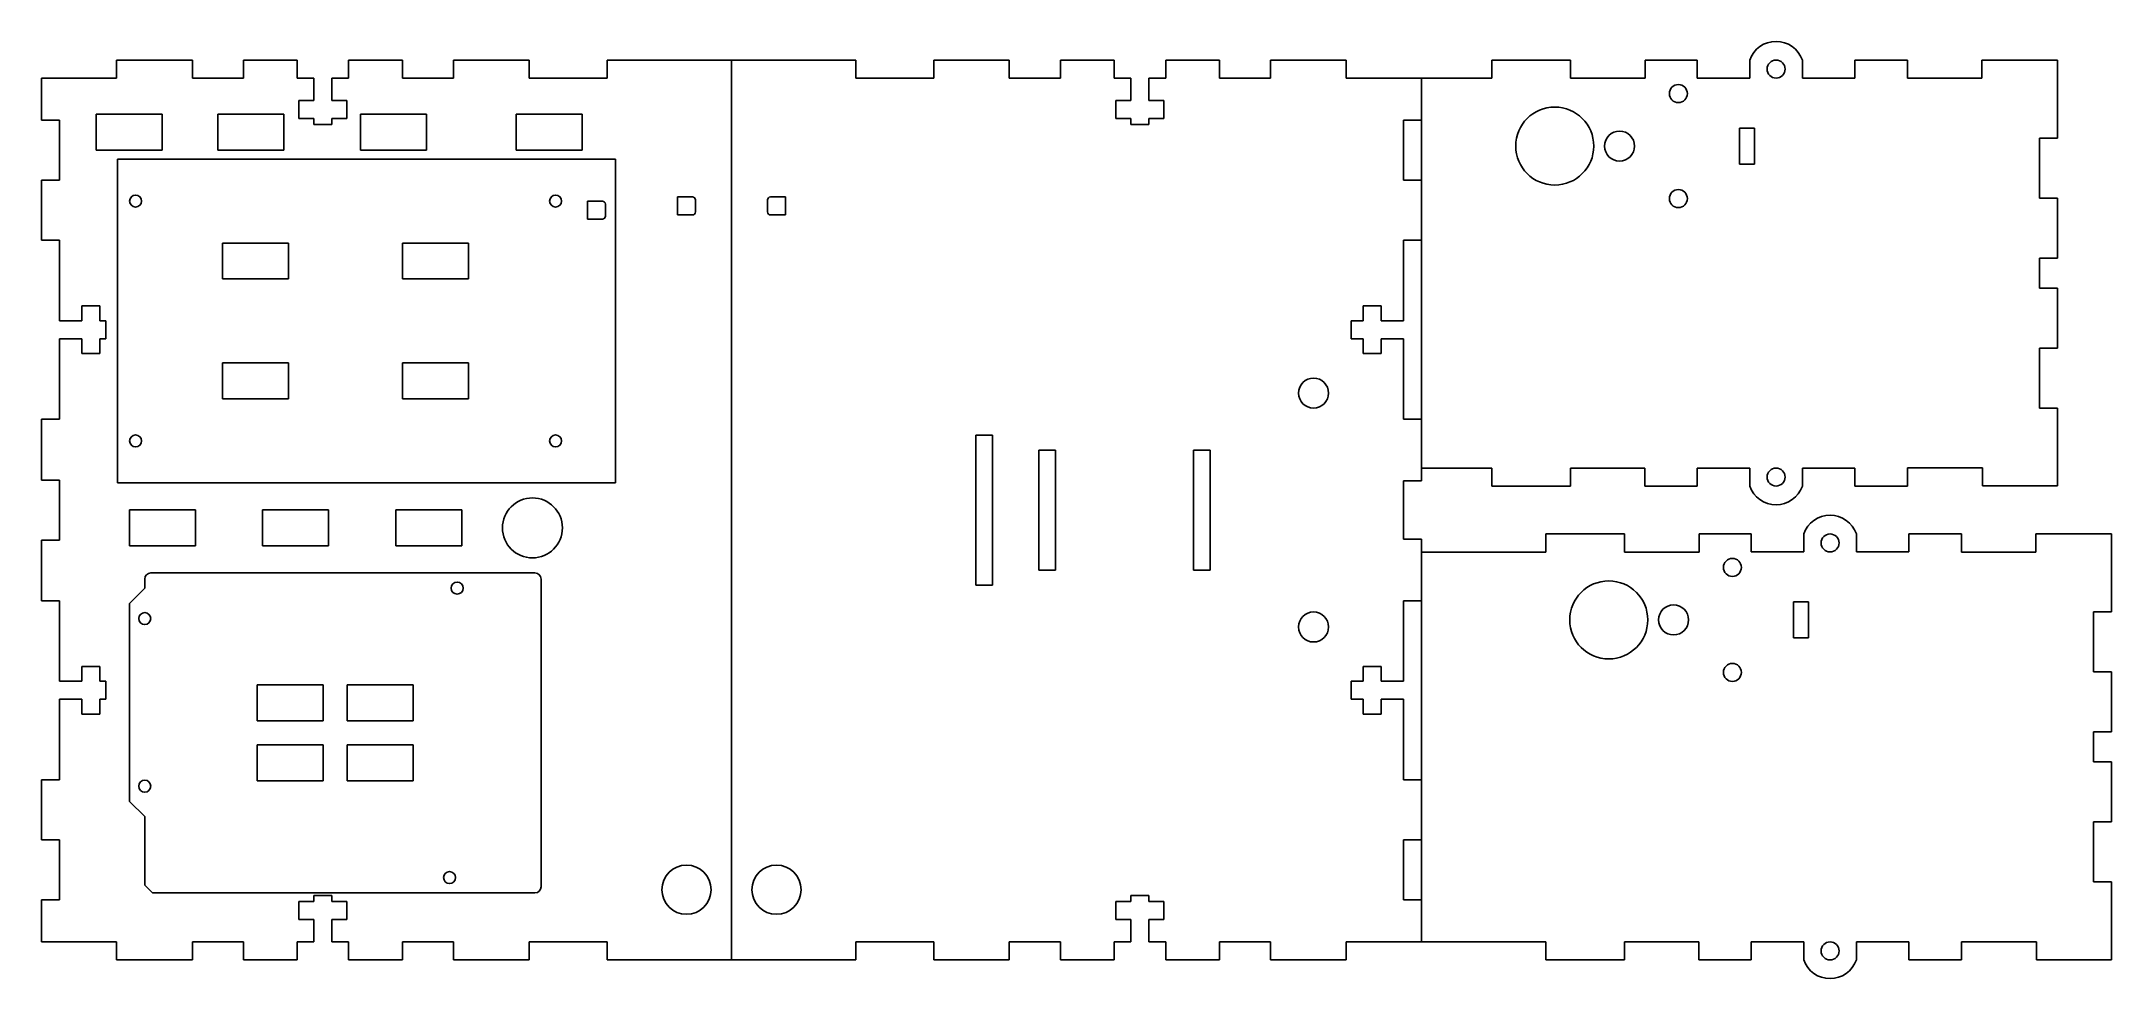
# Model space of a CAD drawing. Header units: centimetres. Extents: x -61.8 to -27.3, y 29.1 to 44.7.
import ezdxf

# ---------------------------------------------------------------- set-up
doc = ezdxf.new("R2010")
doc.units = ezdxf.units.CM
doc.linetypes.add('SLD-Continua', pattern=[0])

msp = doc.modelspace()

# ---------------------------------------------------------------- linework, layer by layer
at = {"color": 7, "linetype": 'SLD-Continua', "lineweight": 25}
for p, q in [((-59.25, 44.428), (-60.512, 44.428)), ((-60.512, 44.128), (-60.512, 44.428)), ((-59.25, 44.428), (-59.25, 44.128)), ((-58.397, 44.428), (-57.502, 44.428)), ((-58.397, 44.128), (-58.397, 44.428)), ((-57.502, 44.428), (-57.502, 44.128)), ((-56.646, 44.128), (-56.646, 44.428)), ((-56.646, 44.428), (-55.751, 44.428)), ((-55.751, 44.428), (-55.751, 44.128)), ((-53.636, 44.428), (-54.896, 44.428)), ((-54.896, 44.128), (-54.896, 44.428)), ((-53.636, 44.428), (-53.636, 44.128)), ((-52.336, 44.428), (-50.266, 44.428)), ((-52.336, 44.428), (-52.336, 44.128)), ((-50.266, 44.428), (-50.266, 29.428)), ((-50.266, 29.428), (-50.266, 44.428)), ((-50.266, 44.428), (-48.196, 44.428)), ((-48.196, 44.428), (-48.196, 44.128)), ((-46.896, 44.428), (-46.896, 44.128)), ((-46.896, 44.428), (-45.636, 44.428)), ((-45.636, 44.128), (-45.636, 44.428)), ((-44.781, 44.428), (-44.781, 44.128)), ((-43.886, 44.428), (-44.781, 44.428)), ((-43.886, 44.128), (-43.886, 44.428)), ((-43.03, 44.428), (-43.03, 44.128)), ((-42.135, 44.428), (-43.03, 44.428)), ((-42.135, 44.128), (-42.135, 44.428)), ((-41.282, 44.428), (-41.282, 44.128)), ((-41.282, 44.428), (-40.02, 44.428)), ((-40.02, 44.128), (-40.02, 44.428)), ((-37.596, 44.428), (-37.596, 44.128)), ((-37.596, 44.428), (-36.282, 44.428)), ((-36.282, 44.428), (-36.282, 44.127)), ((-35.042, 44.127), (-35.042, 44.428)), ((-35.042, 44.428), (-34.171, 44.428)), ((-34.171, 44.428), (-34.171, 44.128)), ((-33.296, 44.128), (-33.296, 44.428)), ((-32.42, 44.428), (-32.42, 44.128)), ((-31.545, 44.128), (-31.545, 44.428)), ((-31.545, 44.428), (-30.666, 44.428)), ((-30.666, 44.428), (-30.666, 44.127)), ((-29.426, 44.127), (-29.426, 44.428)), ((-29.426, 44.428), (-28.166, 44.428)), ((-28.166, 44.428), (-28.166, 43.129)), ((-61.766, 44.128), (-61.766, 43.428)), ((-61.766, 44.128), (-60.512, 44.128)), ((-59.25, 44.128), (-58.397, 44.128)), ((-57.502, 44.128), (-57.224, 44.128)), ((-57.224, 44.128), (-57.224, 43.754)), ((-56.924, 43.754), (-56.924, 44.128)), ((-56.924, 44.128), (-56.646, 44.128)), ((-55.751, 44.128), (-54.896, 44.128)), ((-53.636, 44.128), (-52.336, 44.128)), ((-46.896, 44.128), (-48.196, 44.128)), ((-44.781, 44.128), (-45.636, 44.128)), ((-43.608, 44.128), (-43.886, 44.128)), ((-43.608, 43.754), (-43.608, 44.128)), ((-43.308, 44.128), (-43.308, 43.754)), ((-43.03, 44.128), (-43.308, 44.128)), ((-41.282, 44.128), (-42.135, 44.128)), ((-38.766, 44.128), (-40.02, 44.128)), ((-38.766, 44.128), (-37.596, 44.128)), ((-38.766, 37.628), (-38.766, 44.128)), ((-38.766, 44.128), (-38.766, 43.428)), ((-36.282, 44.127), (-35.042, 44.127)), ((-34.171, 44.128), (-33.296, 44.128)), ((-32.42, 44.128), (-31.545, 44.128)), ((-30.666, 44.127), (-29.426, 44.127)), ((-60.852, 43.528), (-59.752, 43.528)), ((-60.852, 42.928), (-60.852, 43.528)), ((-59.752, 43.528), (-59.752, 42.928)), ((-58.824, 43.528), (-57.724, 43.528)), ((-58.824, 42.928), (-58.824, 43.528)), ((-57.724, 43.528), (-57.724, 42.928)), ((-57.224, 43.754), (-57.474, 43.754)), ((-57.474, 43.453), (-57.474, 43.754)), ((-56.924, 43.754), (-56.674, 43.754)), ((-56.674, 43.453), (-56.674, 43.754)), ((-56.45, 43.528), (-55.35, 43.528)), ((-56.45, 42.928), (-56.45, 43.528)), ((-55.35, 43.528), (-55.35, 42.928)), ((-53.852, 43.528), (-52.752, 43.528)), ((-53.852, 42.928), (-53.852, 43.528)), ((-52.752, 43.528), (-52.752, 42.928)), ((-43.608, 43.754), (-43.858, 43.754)), ((-43.858, 43.453), (-43.858, 43.754)), ((-43.308, 43.754), (-43.058, 43.754)), ((-43.058, 43.453), (-43.058, 43.754)), ((-61.466, 43.428), (-61.766, 43.428)), ((-61.466, 42.428), (-61.466, 43.428)), ((-57.224, 43.453), (-57.474, 43.453)), ((-57.224, 43.356), (-57.224, 43.453)), ((-56.924, 43.356), (-57.224, 43.356)), ((-56.924, 43.453), (-56.674, 43.453)), ((-56.924, 43.356), (-56.924, 43.453)), ((-43.608, 43.453), (-43.858, 43.453)), ((-43.608, 43.356), (-43.608, 43.453)), ((-43.608, 43.356), (-43.308, 43.356)), ((-43.308, 43.356), (-43.308, 43.453)), ((-43.308, 43.453), (-43.058, 43.453)), ((-39.066, 43.428), (-38.766, 43.428)), ((-39.066, 42.428), (-39.066, 43.428)), ((-33.466, 42.696), (-33.466, 43.296)), ((-33.216, 43.296), (-33.466, 43.296)), ((-33.216, 42.696), (-33.216, 43.296)), ((-28.166, 43.129), (-28.466, 43.129)), ((-28.466, 43.129), (-28.466, 42.129)), ((-59.752, 42.928), (-60.852, 42.928)), ((-57.724, 42.928), (-58.824, 42.928)), ((-55.35, 42.928), (-56.45, 42.928)), ((-52.752, 42.928), (-53.852, 42.928)), ((-33.216, 42.696), (-33.466, 42.696)), ((-61.766, 41.428), (-61.766, 42.428)), ((-61.766, 42.428), (-61.466, 42.428)), ((-51.166, 42.148), (-50.916, 42.148)), ((-51.166, 41.848), (-51.166, 42.148)), ((-50.866, 42.098), (-50.866, 41.898)), ((-49.666, 41.898), (-49.666, 42.098)), ((-49.616, 42.148), (-49.366, 42.148)), ((-49.366, 42.148), (-49.366, 41.848)), ((-38.766, 42.428), (-39.066, 42.428)), ((-38.766, 41.428), (-38.766, 42.428)), ((-28.466, 42.129), (-28.166, 42.129)), ((-28.166, 42.129), (-28.166, 41.129)), ((-52.416, 42.078), (-52.666, 42.078)), ((-52.666, 42.078), (-52.666, 41.778)), ((-52.666, 41.778), (-52.416, 41.778)), ((-52.366, 41.828), (-52.366, 42.028)), ((-50.916, 41.848), (-51.166, 41.848)), ((-49.366, 41.848), (-49.616, 41.848)), ((-61.466, 41.428), (-61.766, 41.428)), ((-61.466, 40.085), (-61.466, 41.428)), ((-39.066, 41.428), (-38.766, 41.428)), ((-39.066, 40.085), (-39.066, 41.428)), ((-58.746, 40.78), (-58.746, 41.38)), ((-57.646, 41.38), (-58.746, 41.38)), ((-57.646, 40.78), (-57.646, 41.38)), ((-54.646, 41.38), (-55.746, 41.38)), ((-55.746, 40.78), (-55.746, 41.38)), ((-54.646, 40.78), (-54.646, 41.38)), ((-28.166, 41.129), (-28.466, 41.129)), ((-28.466, 41.129), (-28.466, 40.629)), ((-57.646, 40.78), (-58.746, 40.78)), ((-54.646, 40.78), (-55.746, 40.78)), ((-28.466, 40.629), (-28.166, 40.629)), ((-28.166, 40.629), (-28.166, 39.629)), ((-61.091, 40.085), (-61.466, 40.085)), ((-60.791, 40.335), (-61.091, 40.335)), ((-61.091, 40.085), (-61.091, 40.335)), ((-60.791, 40.085), (-60.791, 40.335)), ((-60.694, 40.085), (-60.791, 40.085)), ((-60.694, 40.085), (-60.694, 39.785)), ((-39.936, 40.085), (-39.741, 40.085)), ((-39.936, 40.085), (-39.936, 39.785)), ((-39.741, 40.335), (-39.441, 40.335)), ((-39.741, 40.085), (-39.741, 40.335)), ((-39.441, 40.085), (-39.441, 40.335)), ((-39.441, 40.085), (-39.066, 40.085)), ((-61.466, 38.441), (-61.466, 39.785)), ((-61.466, 39.785), (-61.091, 39.785)), ((-61.091, 39.785), (-61.091, 39.535)), ((-60.791, 39.785), (-60.791, 39.535)), ((-60.694, 39.785), (-60.791, 39.785)), ((-39.936, 39.785), (-39.741, 39.785)), ((-39.741, 39.785), (-39.741, 39.535)), ((-39.441, 39.785), (-39.441, 39.535)), ((-39.066, 39.785), (-39.441, 39.785)), ((-39.066, 38.441), (-39.066, 39.785)), ((-60.791, 39.535), (-61.091, 39.535)), ((-58.746, 38.78), (-58.746, 39.38)), ((-57.646, 39.38), (-58.746, 39.38)), ((-57.646, 38.78), (-57.646, 39.38)), ((-55.746, 38.78), (-55.746, 39.38)), ((-54.646, 39.38), (-55.746, 39.38)), ((-54.646, 38.78), (-54.646, 39.38)), ((-39.741, 39.535), (-39.441, 39.535)), ((-28.166, 39.629), (-28.466, 39.629)), ((-28.466, 39.629), (-28.466, 38.629)), ((-57.646, 38.78), (-58.746, 38.78)), ((-54.646, 38.78), (-55.746, 38.78)), ((-61.766, 37.428), (-61.766, 38.441)), ((-61.466, 38.441), (-61.766, 38.441)), ((-38.766, 38.441), (-39.066, 38.441)), ((-38.766, 38.441), (-38.766, 37.416)), ((-28.466, 38.629), (-28.166, 38.629)), ((-28.166, 38.629), (-28.166, 37.329)), ((-45.916, 38.178), (-46.196, 38.178)), ((-46.196, 38.178), (-46.196, 35.678)), ((-45.916, 35.678), (-45.916, 38.178)), ((-44.866, 37.928), (-45.146, 37.928)), ((-45.146, 37.928), (-45.146, 35.928)), ((-44.866, 37.928), (-44.866, 35.928)), ((-42.566, 37.928), (-42.286, 37.928)), ((-42.566, 37.928), (-42.566, 35.928)), ((-42.286, 37.928), (-42.286, 35.928)), ((-37.596, 37.628), (-38.766, 37.628)), ((-37.596, 37.628), (-37.596, 37.328)), ((-35.046, 37.628), (-36.286, 37.628)), ((-36.286, 37.628), (-36.286, 37.328)), ((-35.046, 37.328), (-35.046, 37.628)), ((-33.296, 37.628), (-34.171, 37.628)), ((-34.171, 37.628), (-34.171, 37.328)), ((-33.296, 37.328), (-33.296, 37.628)), ((-31.545, 37.628), (-32.42, 37.628)), ((-32.42, 37.628), (-32.42, 37.328)), ((-31.545, 37.328), (-31.545, 37.628)), ((-29.418, 37.629), (-30.67, 37.629)), ((-30.67, 37.629), (-30.67, 37.328)), ((-29.418, 37.329), (-29.418, 37.629)), ((-61.466, 37.428), (-61.766, 37.428)), ((-61.466, 36.428), (-61.466, 37.428)), ((-38.766, 37.416), (-39.066, 37.416)), ((-39.066, 36.441), (-39.066, 37.416)), ((-36.286, 37.328), (-37.596, 37.328)), ((-34.171, 37.328), (-35.046, 37.328)), ((-30.67, 37.328), (-31.545, 37.328)), ((-28.166, 37.329), (-29.418, 37.329)), ((-60.298, 36.93), (-59.198, 36.93)), ((-60.298, 36.33), (-60.298, 36.93)), ((-59.198, 36.93), (-59.198, 36.33)), ((-58.079, 36.93), (-56.979, 36.93)), ((-58.079, 36.33), (-58.079, 36.93)), ((-56.979, 36.33), (-56.979, 36.93)), ((-55.861, 36.33), (-55.861, 36.93)), ((-55.861, 36.93), (-54.761, 36.93)), ((-54.761, 36.33), (-54.761, 36.93)), ((-61.766, 35.416), (-61.766, 36.428)), ((-61.766, 36.428), (-61.466, 36.428)), ((-59.198, 36.33), (-60.298, 36.33)), ((-58.079, 36.33), (-56.979, 36.33)), ((-55.861, 36.33), (-54.761, 36.33)), ((-38.766, 36.441), (-39.066, 36.441)), ((-38.766, 36.441), (-38.766, 35.416)), ((-38.766, 36.228), (-36.696, 36.228)), ((-38.766, 29.728), (-38.766, 36.228)), ((-36.696, 36.228), (-36.696, 36.529)), ((-36.696, 36.529), (-35.382, 36.529)), ((-35.382, 36.529), (-35.382, 36.227)), ((-35.382, 36.227), (-34.142, 36.227)), ((-34.142, 36.227), (-34.142, 36.529)), ((-34.142, 36.529), (-33.271, 36.529)), ((-33.271, 36.529), (-33.271, 36.229)), ((-33.271, 36.229), (-32.396, 36.229)), ((-32.396, 36.229), (-32.396, 36.529)), ((-31.52, 36.529), (-31.52, 36.229)), ((-31.52, 36.229), (-30.645, 36.229)), ((-30.645, 36.229), (-30.645, 36.529)), ((-30.645, 36.529), (-29.766, 36.529)), ((-29.766, 36.529), (-29.766, 36.227)), ((-29.766, 36.227), (-28.526, 36.227)), ((-28.526, 36.227), (-28.526, 36.529)), ((-28.526, 36.529), (-27.266, 36.529)), ((-27.266, 36.529), (-27.266, 35.229)), ((-44.866, 35.928), (-45.146, 35.928)), ((-42.566, 35.928), (-42.286, 35.928)), ((-46.196, 35.678), (-45.916, 35.678)), ((-61.466, 35.416), (-61.766, 35.416)), ((-61.466, 34.072), (-61.466, 35.416)), ((-38.766, 35.416), (-39.066, 35.416)), ((-39.066, 34.072), (-39.066, 35.416)), ((-32.566, 34.796), (-32.566, 35.396)), ((-32.316, 35.396), (-32.566, 35.396)), ((-32.316, 34.796), (-32.316, 35.396)), ((-27.266, 35.229), (-27.566, 35.229)), ((-27.566, 35.229), (-27.566, 34.229)), ((-32.316, 34.796), (-32.566, 34.796)), ((-60.791, 34.322), (-61.091, 34.322)), ((-61.091, 34.072), (-61.091, 34.322)), ((-60.791, 34.072), (-60.791, 34.322)), ((-39.741, 34.322), (-39.441, 34.322)), ((-39.741, 34.072), (-39.741, 34.322)), ((-39.441, 34.072), (-39.441, 34.322)), ((-27.566, 34.229), (-27.266, 34.229)), ((-27.266, 34.229), (-27.266, 33.229)), ((-61.091, 34.072), (-61.466, 34.072)), ((-60.694, 34.072), (-60.791, 34.072)), ((-60.694, 34.072), (-60.694, 33.772)), ((-58.169, 34.013), (-57.069, 34.013)), ((-58.169, 33.413), (-58.169, 34.013)), ((-57.069, 33.413), (-57.069, 34.013)), ((-56.669, 34.013), (-55.569, 34.013)), ((-56.669, 33.413), (-56.669, 34.013)), ((-55.569, 33.413), (-55.569, 34.013)), ((-39.936, 34.072), (-39.741, 34.072)), ((-39.936, 34.072), (-39.936, 33.772)), ((-39.441, 34.072), (-39.066, 34.072)), ((-61.466, 32.428), (-61.466, 33.772)), ((-61.466, 33.772), (-61.091, 33.772)), ((-61.091, 33.772), (-61.091, 33.522)), ((-60.791, 33.522), (-61.091, 33.522)), ((-60.791, 33.772), (-60.791, 33.522)), ((-60.694, 33.772), (-60.791, 33.772)), ((-39.936, 33.772), (-39.741, 33.772)), ((-39.741, 33.772), (-39.741, 33.522)), ((-39.741, 33.522), (-39.441, 33.522)), ((-39.441, 33.772), (-39.441, 33.522)), ((-39.066, 33.772), (-39.441, 33.772)), ((-39.066, 32.428), (-39.066, 33.772)), ((-58.169, 33.413), (-57.069, 33.413)), ((-56.669, 33.413), (-55.569, 33.413)), ((-27.266, 33.229), (-27.566, 33.229)), ((-27.566, 33.229), (-27.566, 32.729)), ((-58.169, 33.013), (-57.069, 33.013)), ((-58.169, 32.413), (-58.169, 33.013)), ((-57.069, 32.413), (-57.069, 33.013)), ((-56.669, 33.013), (-55.569, 33.013)), ((-56.669, 32.413), (-56.669, 33.013)), ((-55.569, 32.413), (-55.569, 33.013)), ((-27.566, 32.729), (-27.266, 32.729)), ((-27.266, 32.729), (-27.266, 31.729)), ((-61.766, 31.428), (-61.766, 32.428)), ((-61.466, 32.428), (-61.766, 32.428)), ((-58.169, 32.413), (-57.069, 32.413)), ((-56.669, 32.413), (-55.569, 32.413)), ((-38.766, 32.428), (-39.066, 32.428)), ((-38.766, 31.428), (-38.766, 32.428)), ((-61.466, 31.428), (-61.766, 31.428)), ((-61.466, 30.428), (-61.466, 31.428)), ((-39.066, 31.428), (-38.766, 31.428)), ((-39.066, 30.428), (-39.066, 31.428)), ((-27.266, 31.729), (-27.566, 31.729)), ((-27.566, 31.729), (-27.566, 30.729)), ((-27.566, 30.729), (-27.266, 30.729)), ((-27.266, 30.729), (-27.266, 29.429)), ((-61.766, 29.728), (-61.766, 30.428)), ((-61.766, 30.428), (-61.466, 30.428)), ((-57.224, 30.404), (-57.474, 30.404)), ((-57.474, 30.404), (-57.474, 30.103)), ((-56.924, 30.501), (-57.224, 30.501)), ((-57.224, 30.501), (-57.224, 30.404)), ((-56.924, 30.501), (-56.924, 30.404)), ((-56.924, 30.404), (-56.674, 30.404)), ((-56.674, 30.404), (-56.674, 30.103)), ((-43.608, 30.403), (-43.858, 30.403)), ((-43.858, 30.403), (-43.858, 30.103)), ((-43.608, 30.501), (-43.308, 30.501)), ((-43.608, 30.501), (-43.608, 30.403)), ((-43.308, 30.501), (-43.308, 30.403)), ((-43.308, 30.403), (-43.058, 30.403)), ((-43.058, 30.403), (-43.058, 30.103)), ((-38.766, 30.428), (-39.066, 30.428)), ((-38.766, 29.728), (-38.766, 30.428)), ((-57.224, 30.103), (-57.474, 30.103)), ((-57.224, 29.728), (-57.224, 30.103)), ((-56.924, 30.103), (-56.924, 29.728)), ((-56.924, 30.103), (-56.674, 30.103)), ((-43.608, 30.103), (-43.858, 30.103)), ((-43.608, 30.103), (-43.608, 29.728)), ((-43.308, 29.728), (-43.308, 30.103)), ((-43.308, 30.103), (-43.058, 30.103)), ((-60.512, 29.728), (-61.766, 29.728)), ((-60.512, 29.728), (-60.512, 29.428)), ((-59.25, 29.728), (-58.397, 29.728)), ((-59.25, 29.428), (-59.25, 29.728)), ((-58.397, 29.728), (-58.397, 29.428)), ((-57.502, 29.728), (-57.224, 29.728)), ((-57.502, 29.428), (-57.502, 29.728)), ((-56.924, 29.728), (-56.646, 29.728)), ((-56.646, 29.728), (-56.646, 29.428)), ((-55.751, 29.728), (-54.896, 29.728)), ((-55.751, 29.428), (-55.751, 29.728)), ((-54.896, 29.728), (-54.896, 29.428)), ((-53.636, 29.728), (-52.336, 29.728)), ((-53.636, 29.428), (-53.636, 29.728)), ((-52.336, 29.428), (-52.336, 29.728)), ((-48.196, 29.428), (-48.196, 29.728)), ((-46.896, 29.728), (-48.196, 29.728)), ((-46.896, 29.428), (-46.896, 29.728)), ((-44.781, 29.728), (-45.636, 29.728)), ((-45.636, 29.728), (-45.636, 29.428)), ((-44.781, 29.428), (-44.781, 29.728)), ((-43.608, 29.728), (-43.886, 29.728)), ((-43.886, 29.728), (-43.886, 29.428)), ((-43.03, 29.728), (-43.308, 29.728)), ((-43.03, 29.428), (-43.03, 29.728)), ((-41.282, 29.728), (-42.135, 29.728)), ((-42.135, 29.728), (-42.135, 29.428)), ((-41.282, 29.428), (-41.282, 29.728)), ((-40.02, 29.728), (-38.766, 29.728)), ((-40.02, 29.728), (-40.02, 29.428)), ((-36.696, 29.728), (-38.766, 29.728)), ((-36.696, 29.728), (-36.696, 29.428)), ((-34.146, 29.728), (-35.386, 29.728)), ((-35.386, 29.728), (-35.386, 29.428)), ((-34.146, 29.428), (-34.146, 29.728)), ((-32.396, 29.728), (-33.271, 29.728)), ((-33.271, 29.728), (-33.271, 29.428)), ((-32.396, 29.428), (-32.396, 29.728)), ((-30.645, 29.728), (-31.52, 29.728)), ((-31.52, 29.728), (-31.52, 29.428)), ((-30.645, 29.428), (-30.645, 29.728)), ((-28.518, 29.729), (-29.77, 29.729)), ((-29.77, 29.729), (-29.77, 29.428)), ((-28.518, 29.429), (-28.518, 29.729)), ((-59.25, 29.428), (-60.512, 29.428)), ((-58.397, 29.428), (-57.502, 29.428)), ((-56.646, 29.428), (-55.751, 29.428)), ((-53.636, 29.428), (-54.896, 29.428)), ((-50.266, 29.428), (-52.336, 29.428)), ((-48.196, 29.428), (-50.266, 29.428)), ((-46.896, 29.428), (-45.636, 29.428)), ((-43.886, 29.428), (-44.781, 29.428)), ((-42.135, 29.428), (-43.03, 29.428)), ((-41.282, 29.428), (-40.02, 29.428)), ((-35.386, 29.428), (-36.696, 29.428)), ((-33.271, 29.428), (-34.146, 29.428)), ((-29.77, 29.428), (-30.645, 29.428)), ((-27.266, 29.429), (-28.518, 29.429))]:
    msp.add_line(p, q, dxfattribs=at)
at = {"color": 1, "linetype": 'SLD-Continua', "lineweight": 25}
for p, q in [((-60.496, 37.38), (-60.496, 42.78)), ((-60.496, 42.78), (-52.196, 42.78)), ((-52.196, 42.78), (-52.196, 37.38)), ((-52.196, 37.38), (-60.496, 37.38)), ((-60.298, 35.372), (-60.044, 35.626)), ((-60.044, 35.626), (-60.044, 35.778)), ((-59.942, 35.88), (-53.541, 35.88)), ((-53.44, 35.778), (-53.44, 30.647)), ((-60.298, 32.07), (-60.298, 35.372)), ((-60.044, 31.816), (-60.298, 32.07)), ((-60.044, 30.673), (-60.044, 31.816)), ((-59.917, 30.546), (-60.044, 30.673)), ((-53.541, 30.546), (-59.917, 30.546))]:
    msp.add_line(p, q, dxfattribs=at)
at = {"color": 7, "linetype": 'SLD-Continua', "lineweight": 25}
for centre, radius in [((-32.858, 44.279), 0.15), ((-34.486, 43.871), 0.15), ((-36.546, 42.996), 0.65), ((-35.466, 42.996), 0.25), ((-60.196, 42.08), 0.1), ((-53.196, 42.08), 0.1), ((-34.486, 42.121), 0.15), ((-40.566, 38.878), 0.25), ((-60.196, 38.08), 0.1), ((-53.196, 38.08), 0.1), ((-32.858, 37.478), 0.15), ((-53.583, 36.63), 0.5), ((-31.958, 36.379), 0.15), ((-33.586, 35.971), 0.15), ((-54.837, 35.626), 0.1), ((-35.646, 35.096), 0.65), ((-60.044, 35.118), 0.1), ((-40.566, 34.978), 0.25), ((-34.566, 35.096), 0.25), ((-33.586, 34.221), 0.15), ((-60.044, 32.324), 0.1), ((-54.964, 30.8), 0.1), ((-51.016, 30.598), 0.41), ((-49.516, 30.598), 0.41), ((-31.958, 29.578), 0.15)]:
    msp.add_circle(centre, radius, dxfattribs=at)
for centre, radius, start, end in [((-32.858, 44.279), 0.463, 18.9058, 161.0945), ((-50.916, 42.098), 0.05, 0, 90), ((-49.616, 42.098), 0.05, 90, 180), ((-52.416, 42.028), 0.05, 0, 90), ((-52.416, 41.828), 0.05, 270, 0), ((-50.916, 41.898), 0.05, 270, 0), ((-49.616, 41.898), 0.05, 180, 270), ((-32.858, 37.478), 0.463, 198.9057, 341.0945), ((-31.958, 36.379), 0.463, 18.9058, 161.0945), ((-31.958, 29.578), 0.463, 198.9057, 341.0945)]:
    msp.add_arc(centre, radius, start, end, dxfattribs=at)
at = {"color": 1, "linetype": 'SLD-Continua', "lineweight": 25}
for centre, start, end in [((-59.942, 35.778), 90, 180), ((-53.541, 35.778), 0, 90), ((-53.541, 30.647), 270, 0)]:
    msp.add_arc(centre, 0.102, start, end, dxfattribs=at)

doc.saveas('drawing.dxf')
